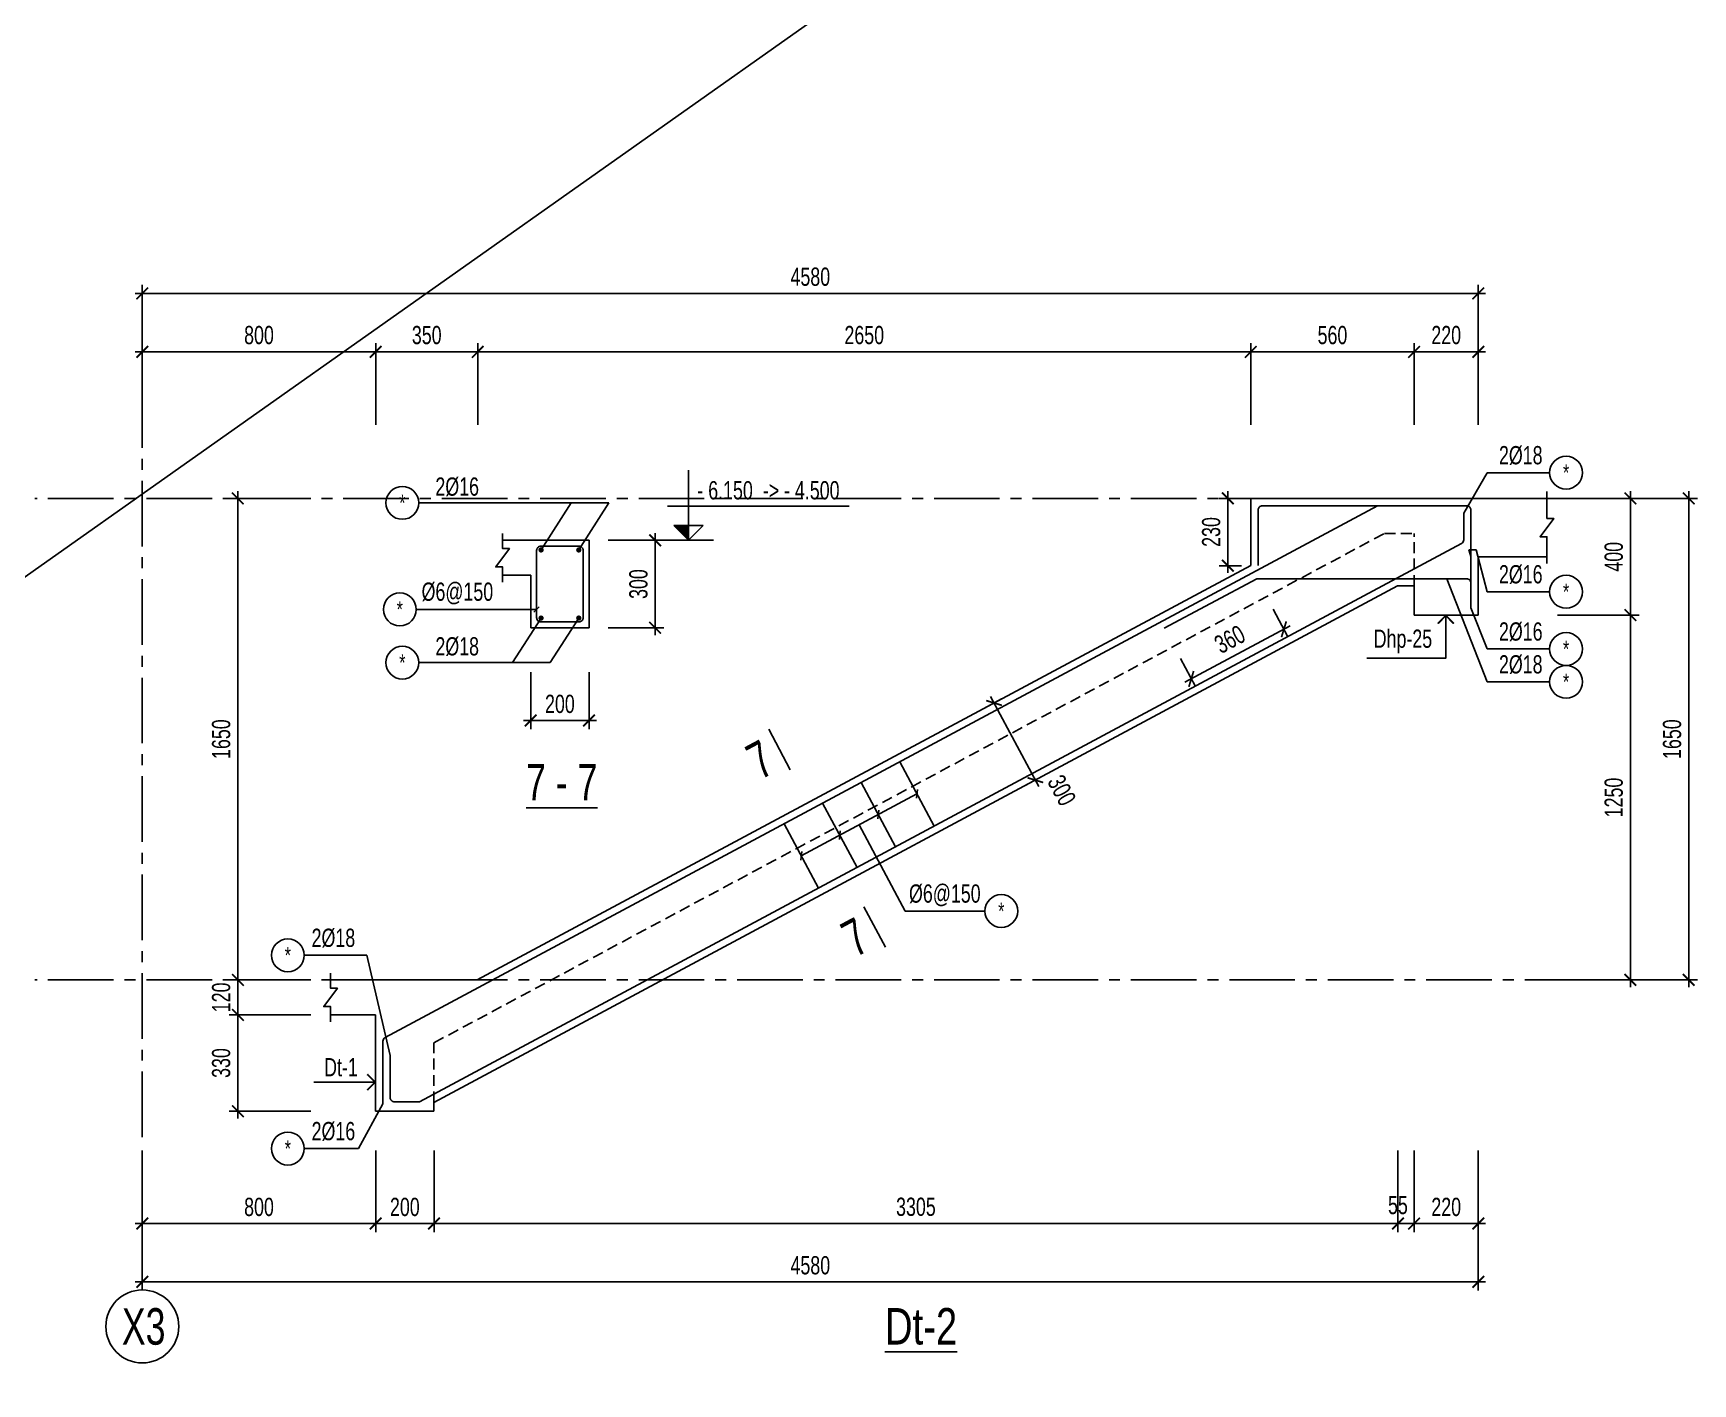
# Model space of a CAD drawing. Header units: millimetres. Extents: x -77370 to 109412, y -14880 to 214694.
# Drawn here: x 15058 to 26437, y 149669 to 158927 of the extents above; entities that cross this region are included whole.
import ezdxf
from ezdxf.enums import TextEntityAlignment as Align

# ---------------------------------------------------------------- set-up
doc = ezdxf.new("R2010")
doc.units = ezdxf.units.MM
doc.header["$LTSCALE"] = 300
doc.header["$MEASUREMENT"] = 0
doc.header["$PDMODE"] = 66
doc.linetypes.add('CENTER2', pattern=[1.125, 0.75, -0.125, 0.125, -0.125])
doc.linetypes.add('HIDDEN', pattern=[0.375, 0.25, -0.125])
doc.layers.get('0').update_dxf_attribs({"linetype": 'CONTINUOUS'})
doc.layers.get('DEFPOINTS').update_dxf_attribs({"linetype": 'CONTINUOUS'})
for name, color, linetype in [('CDC.01.AXIS', 160, 'CENTER2'), ('CDC.02.DIM', 1, 'CONTINUOUS'), ('CDC.03.BORDER', 3, 'CONTINUOUS'), ('CDC.04.HIDDEN', 8, 'HIDDEN'), ('CDC.05.STEEL', 4, 'CONTINUOUS'), ('CDC.06.TEXT', 2, 'CONTINUOUS'), ('CDC.11.NOTE', 8, 'CONTINUOUS'), ('CDC.14.STEELNUM', 2, 'CONTINUOUS')]:
    doc.layers.add(name, color=color, linetype=linetype)
doc.layers.add('KCS_Plotter', color=11, linetype='CONTINUOUS', plot=False)
doc.styles.add('KCS_SMTEXT', font='arial.ttf', dxfattribs={"width": 0.7})
doc.dimstyles.new('KCS_DIM25', dxfattribs={"dimscale": 2, "dimtxt": 62.5, "dimasz": 40, "dimexe": 30, "dimexo": 0, "dimgap": 25, "dimtad": 1, "dimdec": 0, "dimlfac": 0.5, "dimzin": 13, "dimdsep": 46, "dimtxsty": 'KCS_SMTEXT', "dimblk": 'ARCHTICK', "dimcen": 0, "dimdle": 25, "dimclrd": 1, "dimclre": 1, "dimclrt": 2, "dimadec": 0, "dimazin": 0, "dimtfac": 1, "dimtdec": 0, "dimtix": 1, "dimtmove": 2, "dimatfit": 3, "dimfxl": 1, "dimtolj": 1, "dimtzin": 13, "dimarcsym": 0})

# ---------------------------------------------------------------- blocks, each defined once
blk = doc.blocks.new('_ArchTick')
at = {"color": 0, "linetype": 'ByBlock', "const_width": 0.15}
blk.add_lwpolyline([(-0.5, -0.5), (0.5, 0.5)], dxfattribs=at)
blk = doc.blocks.new('*D533')
at = {"layer": 'CDC.02.DIM', "color": 1, "lineweight": -2, "transparency": 16777216}
for p, q in [((17406, 151268), (17406, 150708)), ((17806, 151268), (17806, 150708)), ((17356, 150768), (17856, 150768))]:
    blk.add_line(p, q, dxfattribs=at)
at = {"layer": 'DEFPOINTS', "color": 0, "transparency": 16777216}
for p in [(17406, 151268), (17806, 151268), (17806, 150768)]:
    blk.add_point(p, dxfattribs=at)
at = {"layer": 'CDC.02.DIM', "color": 1, "lineweight": -2, "transparency": 16777216, "xscale": 80, "yscale": 80, "zscale": 80, "rotation": 180}
blk.add_blockref('_ArchTick', (17406, 150768), dxfattribs=at)
at = {"layer": 'CDC.02.DIM', "color": 1, "lineweight": -2, "transparency": 16777216, "xscale": 80, "yscale": 80, "zscale": 80}
blk.add_blockref('_ArchTick', (17806, 150768), dxfattribs=at)
at = {"layer": 'CDC.02.DIM', "color": 2, "transparency": 16777216, "insert": (17606, 150881), "char_height": 125, "attachment_point": 5, "style": 'KCS_SMTEXT'}
blk.add_mtext('\\A1;200', dxfattribs=at)
blk = doc.blocks.new('*D534')
at = {"layer": 'CDC.02.DIM', "color": 1, "lineweight": -2, "transparency": 16777216}
for p, q in [((17806, 151268), (17806, 150708)), ((24415, 151268), (24415, 150708)), ((17756, 150768), (24465, 150768))]:
    blk.add_line(p, q, dxfattribs=at)
at = {"layer": 'DEFPOINTS', "color": 0, "transparency": 16777216}
for p in [(17806, 151268), (24415, 151268), (24415, 150768)]:
    blk.add_point(p, dxfattribs=at)
at = {"layer": 'CDC.02.DIM', "color": 1, "lineweight": -2, "transparency": 16777216, "xscale": 80, "yscale": 80, "zscale": 80, "rotation": 180}
blk.add_blockref('_ArchTick', (17806, 150768), dxfattribs=at)
at = {"layer": 'CDC.02.DIM', "color": 1, "lineweight": -2, "transparency": 16777216, "xscale": 80, "yscale": 80, "zscale": 80}
blk.add_blockref('_ArchTick', (24415, 150768), dxfattribs=at)
at = {"layer": 'CDC.02.DIM', "color": 2, "transparency": 16777216, "insert": (21110, 150882), "char_height": 125, "attachment_point": 5, "style": 'KCS_SMTEXT'}
blk.add_mtext('\\A1;3305', dxfattribs=at)
blk = doc.blocks.new('*D535')
at = {"layer": 'CDC.02.DIM', "color": 1, "lineweight": -2, "transparency": 16777216}
for p, q in [((15806, 151268), (15806, 150308)), ((24966, 151268), (24966, 150308)), ((15756, 150368), (25016, 150368))]:
    blk.add_line(p, q, dxfattribs=at)
at = {"layer": 'DEFPOINTS', "color": 0, "transparency": 16777216}
for p in [(15806, 151268), (24966, 151268), (24966, 150368)]:
    blk.add_point(p, dxfattribs=at)
at = {"layer": 'CDC.02.DIM', "color": 1, "lineweight": -2, "transparency": 16777216, "xscale": 80, "yscale": 80, "zscale": 80, "rotation": 180}
blk.add_blockref('_ArchTick', (15806, 150368), dxfattribs=at)
at = {"layer": 'CDC.02.DIM', "color": 1, "lineweight": -2, "transparency": 16777216, "xscale": 80, "yscale": 80, "zscale": 80}
blk.add_blockref('_ArchTick', (24966, 150368), dxfattribs=at)
at = {"layer": 'CDC.02.DIM', "color": 2, "transparency": 16777216, "insert": (20386, 150481), "char_height": 125, "attachment_point": 5, "style": 'KCS_SMTEXT'}
blk.add_mtext('\\A1;4580', dxfattribs=at)
blk = doc.blocks.new('*D536')
at = {"layer": 'CDC.02.DIM', "color": 1, "lineweight": -2, "transparency": 16777216}
for p, q in [((16461, 152388), (16461, 155788)), ((16961, 155738), (16401, 155738)), ((16961, 152438), (16401, 152438))]:
    blk.add_line(p, q, dxfattribs=at)
at = {"layer": 'DEFPOINTS', "color": 0, "transparency": 16777216}
for p in [(16461, 155738), (16961, 155738), (16961, 152438)]:
    blk.add_point(p, dxfattribs=at)
at = {"layer": 'CDC.02.DIM', "color": 1, "lineweight": -2, "transparency": 16777216, "xscale": 80, "yscale": 80, "zscale": 80}
for p, rotation in [((16461, 155738), 90), ((16461, 152438), 270)]:
    blk.add_blockref('_ArchTick', p, dxfattribs=dict(at, rotation=rotation))
at = {"layer": 'CDC.02.DIM', "color": 2, "transparency": 16777216, "insert": (16347, 154088), "char_height": 125, "attachment_point": 5, "rotation": 90, "style": 'KCS_SMTEXT'}
blk.add_mtext('\\A1;1650', dxfattribs=at)
blk = doc.blocks.new('*D537')
at = {"layer": 'CDC.02.DIM', "color": 1, "lineweight": -2, "transparency": 16777216}
for p, q in [((26009, 154988), (26009, 152388)), ((25509, 154938), (26069, 154938)), ((25509, 152438), (26069, 152438))]:
    blk.add_line(p, q, dxfattribs=at)
at = {"layer": 'DEFPOINTS', "color": 0, "transparency": 16777216}
for p in [(25509, 154938), (25509, 152438), (26009, 152438)]:
    blk.add_point(p, dxfattribs=at)
at = {"layer": 'CDC.02.DIM', "color": 1, "lineweight": -2, "transparency": 16777216, "xscale": 80, "yscale": 80, "zscale": 80}
for p, rotation in [((26009, 154938), 90), ((26009, 152438), 270)]:
    blk.add_blockref('_ArchTick', p, dxfattribs=dict(at, rotation=rotation))
at = {"layer": 'CDC.02.DIM', "color": 2, "transparency": 16777216, "insert": (25895, 153688), "char_height": 125, "attachment_point": 5, "rotation": 90, "style": 'KCS_SMTEXT'}
blk.add_mtext('\\A1;1250', dxfattribs=at)
blk = doc.blocks.new('*D538')
at = {"layer": 'CDC.02.DIM', "color": 1, "lineweight": -2, "transparency": 16777216}
for p, q in [((26409, 155788), (26409, 152388)), ((25509, 155738), (26469, 155738)), ((25509, 152438), (26469, 152438))]:
    blk.add_line(p, q, dxfattribs=at)
at = {"layer": 'DEFPOINTS', "color": 0, "transparency": 16777216}
for p in [(25509, 155738), (25509, 152438), (26409, 152438)]:
    blk.add_point(p, dxfattribs=at)
at = {"layer": 'CDC.02.DIM', "color": 1, "lineweight": -2, "transparency": 16777216, "xscale": 80, "yscale": 80, "zscale": 80}
for p, rotation in [((26409, 155738), 90), ((26409, 152438), 270)]:
    blk.add_blockref('_ArchTick', p, dxfattribs=dict(at, rotation=rotation))
at = {"layer": 'CDC.02.DIM', "color": 2, "transparency": 16777216, "insert": (26295, 154088), "char_height": 125, "attachment_point": 5, "rotation": 90, "style": 'KCS_SMTEXT'}
blk.add_mtext('\\A1;1650', dxfattribs=at)
blk = doc.blocks.new('*D539')
at = {"layer": 'CDC.02.DIM', "color": 1, "lineweight": -2, "transparency": 16777216}
for p, q in [((26009, 155788), (26009, 154888)), ((25509, 155738), (26069, 155738)), ((25509, 154938), (26069, 154938))]:
    blk.add_line(p, q, dxfattribs=at)
at = {"layer": 'DEFPOINTS', "color": 0, "transparency": 16777216}
for p in [(25509, 155738), (25509, 154938), (26009, 154938)]:
    blk.add_point(p, dxfattribs=at)
at = {"layer": 'CDC.02.DIM', "color": 1, "lineweight": -2, "transparency": 16777216, "xscale": 80, "yscale": 80, "zscale": 80}
for p, rotation in [((26009, 155738), 90), ((26009, 154938), 270)]:
    blk.add_blockref('_ArchTick', p, dxfattribs=dict(at, rotation=rotation))
at = {"layer": 'CDC.02.DIM', "color": 2, "transparency": 16777216, "insert": (25895, 155338), "char_height": 125, "attachment_point": 5, "rotation": 90, "style": 'KCS_SMTEXT'}
blk.add_mtext('\\A1;400', dxfattribs=at)
blk = doc.blocks.new('*D540')
at = {"layer": 'CDC.02.DIM', "color": 1, "lineweight": -2, "transparency": 16777216}
for p, q in [((17406, 156243), (17406, 156803)), ((18106, 156243), (18106, 156803)), ((18156, 156743), (17356, 156743))]:
    blk.add_line(p, q, dxfattribs=at)
at = {"layer": 'DEFPOINTS', "color": 0, "transparency": 16777216}
for p in [(17406, 156743), (17406, 156243), (18106, 156243)]:
    blk.add_point(p, dxfattribs=at)
at = {"layer": 'CDC.02.DIM', "color": 1, "lineweight": -2, "transparency": 16777216, "xscale": 80, "yscale": 80, "zscale": 80, "rotation": 180}
blk.add_blockref('_ArchTick', (17406, 156743), dxfattribs=at)
at = {"layer": 'CDC.02.DIM', "color": 1, "lineweight": -2, "transparency": 16777216, "xscale": 80, "yscale": 80, "zscale": 80}
blk.add_blockref('_ArchTick', (18106, 156743), dxfattribs=at)
at = {"layer": 'CDC.02.DIM', "color": 2, "transparency": 16777216, "insert": (17756, 156857), "char_height": 125, "attachment_point": 5, "style": 'KCS_SMTEXT'}
blk.add_mtext('\\A1;350', dxfattribs=at)
blk = doc.blocks.new('*D541')
at = {"layer": 'CDC.02.DIM', "color": 1, "lineweight": -2, "transparency": 16777216}
for p, q in [((25016, 157143), (15756, 157143)), ((15806, 156243), (15806, 157203)), ((24966, 156243), (24966, 157203))]:
    blk.add_line(p, q, dxfattribs=at)
at = {"layer": 'DEFPOINTS', "color": 0, "transparency": 16777216}
for p in [(15806, 157143), (15806, 156243), (24966, 156243)]:
    blk.add_point(p, dxfattribs=at)
at = {"layer": 'CDC.02.DIM', "color": 1, "lineweight": -2, "transparency": 16777216, "xscale": 80, "yscale": 80, "zscale": 80, "rotation": 180}
blk.add_blockref('_ArchTick', (15806, 157143), dxfattribs=at)
at = {"layer": 'CDC.02.DIM', "color": 1, "lineweight": -2, "transparency": 16777216, "xscale": 80, "yscale": 80, "zscale": 80}
blk.add_blockref('_ArchTick', (24966, 157143), dxfattribs=at)
at = {"layer": 'CDC.02.DIM', "color": 2, "transparency": 16777216, "insert": (20386, 157257), "char_height": 125, "attachment_point": 5, "style": 'KCS_SMTEXT'}
blk.add_mtext('\\A1;4580', dxfattribs=at)
blk = doc.blocks.new('*D542')
at = {"layer": 'CDC.02.DIM', "color": 1, "lineweight": -2, "transparency": 16777216}
for p, q in [((23406, 156243), (23406, 156803)), ((24526, 156243), (24526, 156803)), ((24576, 156743), (23356, 156743))]:
    blk.add_line(p, q, dxfattribs=at)
at = {"layer": 'DEFPOINTS', "color": 0, "transparency": 16777216}
for p in [(23406, 156743), (23406, 156243), (24526, 156243)]:
    blk.add_point(p, dxfattribs=at)
at = {"layer": 'CDC.02.DIM', "color": 1, "lineweight": -2, "transparency": 16777216, "xscale": 80, "yscale": 80, "zscale": 80, "rotation": 180}
blk.add_blockref('_ArchTick', (23406, 156743), dxfattribs=at)
at = {"layer": 'CDC.02.DIM', "color": 1, "lineweight": -2, "transparency": 16777216, "xscale": 80, "yscale": 80, "zscale": 80}
blk.add_blockref('_ArchTick', (24526, 156743), dxfattribs=at)
at = {"layer": 'CDC.02.DIM', "color": 2, "transparency": 16777216, "insert": (23966, 156857), "char_height": 125, "attachment_point": 5, "style": 'KCS_SMTEXT'}
blk.add_mtext('\\A1;560', dxfattribs=at)
blk = doc.blocks.new('*D543')
at = {"layer": 'CDC.02.DIM', "color": 1, "lineweight": -2, "transparency": 16777216}
for p, q in [((15806, 156243), (15806, 156803)), ((17406, 156243), (17406, 156803)), ((17456, 156743), (15756, 156743))]:
    blk.add_line(p, q, dxfattribs=at)
at = {"layer": 'DEFPOINTS', "color": 0, "transparency": 16777216}
for p in [(15806, 156743), (15806, 156243), (17406, 156243)]:
    blk.add_point(p, dxfattribs=at)
at = {"layer": 'CDC.02.DIM', "color": 1, "lineweight": -2, "transparency": 16777216, "xscale": 80, "yscale": 80, "zscale": 80, "rotation": 180}
blk.add_blockref('_ArchTick', (15806, 156743), dxfattribs=at)
at = {"layer": 'CDC.02.DIM', "color": 1, "lineweight": -2, "transparency": 16777216, "xscale": 80, "yscale": 80, "zscale": 80}
blk.add_blockref('_ArchTick', (17406, 156743), dxfattribs=at)
at = {"layer": 'CDC.02.DIM', "color": 2, "transparency": 16777216, "insert": (16606, 156857), "char_height": 125, "attachment_point": 5, "style": 'KCS_SMTEXT'}
blk.add_mtext('\\A1;800', dxfattribs=at)
blk = doc.blocks.new('*D560')
at = {"layer": 'CDC.02.DIM', "color": 1, "lineweight": -2, "transparency": 16777216}
for p, q in [((21576, 154299), (21698, 154365)), ((21622, 154380), (21953, 153763)), ((21859, 153770), (21982, 153836))]:
    blk.add_line(p, q, dxfattribs=at)
at = {"layer": 'DEFPOINTS', "color": 0, "transparency": 16777216}
for p in [(21576, 154299), (21859, 153770), (21929, 153807)]:
    blk.add_point(p, dxfattribs=at)
at = {"layer": 'CDC.02.DIM', "color": 1, "lineweight": -2, "transparency": 16777216, "xscale": 80, "yscale": 80, "zscale": 80}
for p, rotation in [((21646, 154336), 118.17859010996), ((21929, 153807), 298.17859010996)]:
    blk.add_blockref('_ArchTick', p, dxfattribs=dict(at, rotation=rotation))
at = {"layer": 'CDC.02.DIM', "color": 2, "transparency": 16777216, "insert": (22110, 153737), "char_height": 125, "attachment_point": 5, "rotation": 298.1786, "style": 'KCS_SMTEXT'}
blk.add_mtext('\\A1;300', dxfattribs=at)
blk = doc.blocks.new('*D561')
at = {"layer": 'CDC.02.DIM', "color": 1, "lineweight": -2, "transparency": 16777216}
for p, q in [((15806, 151268), (15806, 150708)), ((17406, 151268), (17406, 150708)), ((15756, 150768), (17456, 150768))]:
    blk.add_line(p, q, dxfattribs=at)
at = {"layer": 'DEFPOINTS', "color": 0, "transparency": 16777216}
for p in [(15806, 151268), (17406, 151268), (17406, 150768)]:
    blk.add_point(p, dxfattribs=at)
at = {"layer": 'CDC.02.DIM', "color": 1, "lineweight": -2, "transparency": 16777216, "xscale": 80, "yscale": 80, "zscale": 80, "rotation": 180}
blk.add_blockref('_ArchTick', (15806, 150768), dxfattribs=at)
at = {"layer": 'CDC.02.DIM', "color": 1, "lineweight": -2, "transparency": 16777216, "xscale": 80, "yscale": 80, "zscale": 80}
blk.add_blockref('_ArchTick', (17406, 150768), dxfattribs=at)
at = {"layer": 'CDC.02.DIM', "color": 2, "transparency": 16777216, "insert": (16606, 150881), "char_height": 125, "attachment_point": 5, "style": 'KCS_SMTEXT'}
blk.add_mtext('\\A1;800', dxfattribs=at)
blk = doc.blocks.new('*D562')
at = {"layer": 'CDC.02.DIM', "color": 1, "lineweight": -2, "transparency": 16777216}
for p, q in [((24415, 151268), (24415, 150708)), ((24526, 151268), (24526, 150708)), ((24365, 150768), (24576, 150768))]:
    blk.add_line(p, q, dxfattribs=at)
at = {"layer": 'DEFPOINTS', "color": 0, "transparency": 16777216}
for p in [(24415, 151268), (24526, 151268), (24526, 150768)]:
    blk.add_point(p, dxfattribs=at)
at = {"layer": 'CDC.02.DIM', "color": 1, "lineweight": -2, "transparency": 16777216, "xscale": 80, "yscale": 80, "zscale": 80, "rotation": 180}
blk.add_blockref('_ArchTick', (24415, 150768), dxfattribs=at)
at = {"layer": 'CDC.02.DIM', "color": 1, "lineweight": -2, "transparency": 16777216, "xscale": 80, "yscale": 80, "zscale": 80}
blk.add_blockref('_ArchTick', (24526, 150768), dxfattribs=at)
at = {"layer": 'CDC.02.DIM', "color": 2, "transparency": 16777216, "insert": (24415, 150894), "char_height": 125, "attachment_point": 5, "style": 'KCS_SMTEXT'}
blk.add_mtext('\\A1;55', dxfattribs=at)
blk = doc.blocks.new('*D563')
at = {"layer": 'CDC.02.DIM', "color": 1, "lineweight": -2, "transparency": 16777216}
for p, q in [((24526, 151268), (24526, 150708)), ((24966, 151268), (24966, 150708)), ((24476, 150768), (25016, 150768))]:
    blk.add_line(p, q, dxfattribs=at)
at = {"layer": 'DEFPOINTS', "color": 0, "transparency": 16777216}
for p in [(24526, 151268), (24966, 151268), (24966, 150768)]:
    blk.add_point(p, dxfattribs=at)
at = {"layer": 'CDC.02.DIM', "color": 1, "lineweight": -2, "transparency": 16777216, "xscale": 80, "yscale": 80, "zscale": 80, "rotation": 180}
blk.add_blockref('_ArchTick', (24526, 150768), dxfattribs=at)
at = {"layer": 'CDC.02.DIM', "color": 1, "lineweight": -2, "transparency": 16777216, "xscale": 80, "yscale": 80, "zscale": 80}
blk.add_blockref('_ArchTick', (24966, 150768), dxfattribs=at)
at = {"layer": 'CDC.02.DIM', "color": 2, "transparency": 16777216, "insert": (24746, 150881), "char_height": 125, "attachment_point": 5, "style": 'KCS_SMTEXT'}
blk.add_mtext('\\A1;220', dxfattribs=at)
blk = doc.blocks.new('*D564')
at = {"layer": 'CDC.02.DIM', "color": 1, "lineweight": -2, "transparency": 16777216}
for p, q in [((24526, 156243), (24526, 156803)), ((24966, 156243), (24966, 156803)), ((25016, 156743), (24476, 156743))]:
    blk.add_line(p, q, dxfattribs=at)
at = {"layer": 'DEFPOINTS', "color": 0, "transparency": 16777216}
for p in [(24526, 156743), (24526, 156243), (24966, 156243)]:
    blk.add_point(p, dxfattribs=at)
at = {"layer": 'CDC.02.DIM', "color": 1, "lineweight": -2, "transparency": 16777216, "xscale": 80, "yscale": 80, "zscale": 80, "rotation": 180}
blk.add_blockref('_ArchTick', (24526, 156743), dxfattribs=at)
at = {"layer": 'CDC.02.DIM', "color": 1, "lineweight": -2, "transparency": 16777216, "xscale": 80, "yscale": 80, "zscale": 80}
blk.add_blockref('_ArchTick', (24966, 156743), dxfattribs=at)
at = {"layer": 'CDC.02.DIM', "color": 2, "transparency": 16777216, "insert": (24746, 156857), "char_height": 125, "attachment_point": 5, "style": 'KCS_SMTEXT'}
blk.add_mtext('\\A1;220', dxfattribs=at)
blk = doc.blocks.new('*D575')
at = {"layer": 'CDC.02.DIM', "color": 1, "lineweight": -2, "transparency": 16777216}
for p, q in [((18106, 156243), (18106, 156803)), ((23406, 156243), (23406, 156803)), ((23456, 156743), (18056, 156743))]:
    blk.add_line(p, q, dxfattribs=at)
at = {"layer": 'DEFPOINTS', "color": 0, "transparency": 16777216}
for p in [(18106, 156743), (18106, 156243), (23406, 156243)]:
    blk.add_point(p, dxfattribs=at)
at = {"layer": 'CDC.02.DIM', "color": 1, "lineweight": -2, "transparency": 16777216, "xscale": 80, "yscale": 80, "zscale": 80, "rotation": 180}
blk.add_blockref('_ArchTick', (18106, 156743), dxfattribs=at)
at = {"layer": 'CDC.02.DIM', "color": 1, "lineweight": -2, "transparency": 16777216, "xscale": 80, "yscale": 80, "zscale": 80}
blk.add_blockref('_ArchTick', (23406, 156743), dxfattribs=at)
at = {"layer": 'CDC.02.DIM', "color": 2, "transparency": 16777216, "insert": (20756, 156857), "char_height": 125, "attachment_point": 5, "style": 'KCS_SMTEXT'}
blk.add_mtext('\\A1;2650', dxfattribs=at)
blk = doc.blocks.new('*D576')
at = {"layer": 'CDC.02.DIM', "color": 1, "lineweight": -2, "transparency": 16777216}
for p, q in [((16461, 152438), (16461, 152518)), ((16961, 152438), (16401, 152438)), ((16461, 152198), (16461, 152438)), ((16961, 152198), (16401, 152198)), ((16461, 152198), (16461, 152118))]:
    blk.add_line(p, q, dxfattribs=at)
at = {"layer": 'DEFPOINTS', "color": 0, "transparency": 16777216}
for p in [(16461, 152438), (16961, 152438), (16961, 152198)]:
    blk.add_point(p, dxfattribs=at)
at = {"layer": 'CDC.02.DIM', "color": 1, "lineweight": -2, "transparency": 16777216, "xscale": 80, "yscale": 80, "zscale": 80}
for p, rotation in [((16461, 152438), 270), ((16461, 152198), 90)]:
    blk.add_blockref('_ArchTick', p, dxfattribs=dict(at, rotation=rotation))
at = {"layer": 'CDC.02.DIM', "color": 2, "transparency": 16777216, "insert": (16347, 152318), "char_height": 125, "attachment_point": 5, "rotation": 90, "style": 'KCS_SMTEXT'}
blk.add_mtext('\\A1;120', dxfattribs=at)
blk = doc.blocks.new('*D577')
at = {"layer": 'CDC.02.DIM', "color": 1, "lineweight": -2, "transparency": 16777216}
for p, q in [((16961, 152198), (16401, 152198)), ((16461, 151488), (16461, 152248)), ((16961, 151538), (16401, 151538))]:
    blk.add_line(p, q, dxfattribs=at)
at = {"layer": 'DEFPOINTS', "color": 0, "transparency": 16777216}
for p in [(16461, 152198), (16961, 152198), (16961, 151538)]:
    blk.add_point(p, dxfattribs=at)
at = {"layer": 'CDC.02.DIM', "color": 1, "lineweight": -2, "transparency": 16777216, "xscale": 80, "yscale": 80, "zscale": 80}
for p, rotation in [((16461, 152198), 90), ((16461, 151538), 270)]:
    blk.add_blockref('_ArchTick', p, dxfattribs=dict(at, rotation=rotation))
at = {"layer": 'CDC.02.DIM', "color": 2, "transparency": 16777216, "insert": (16347, 151868), "char_height": 125, "attachment_point": 5, "rotation": 90, "style": 'KCS_SMTEXT'}
blk.add_mtext('\\A1;330', dxfattribs=at)
blk = doc.blocks.new('*D578')
at = {"layer": 'CDC.02.DIM', "color": 1, "lineweight": -2, "transparency": 16777216}
for p, q in [((18999, 155451), (19382, 155451)), ((19322, 155501), (19322, 154801)), ((18999, 154851), (19382, 154851))]:
    blk.add_line(p, q, dxfattribs=at)
at = {"layer": 'DEFPOINTS', "color": 0, "transparency": 16777216}
for p in [(18999, 155451), (18999, 154851), (19322, 154851)]:
    blk.add_point(p, dxfattribs=at)
at = {"layer": 'CDC.02.DIM', "color": 1, "lineweight": -2, "transparency": 16777216, "xscale": 80, "yscale": 80, "zscale": 80}
for p, rotation in [((19322, 155451), 90), ((19322, 154851), 270)]:
    blk.add_blockref('_ArchTick', p, dxfattribs=dict(at, rotation=rotation))
at = {"layer": 'CDC.02.DIM', "color": 2, "transparency": 16777216, "insert": (19208, 155151), "char_height": 125, "attachment_point": 5, "rotation": 90, "style": 'KCS_SMTEXT'}
blk.add_mtext('\\A1;300', dxfattribs=at)
blk = doc.blocks.new('*D579')
at = {"layer": 'CDC.02.DIM', "color": 1, "lineweight": -2, "transparency": 16777216}
for p, q in [((18469, 154548), (18469, 154156)), ((18869, 154548), (18869, 154156)), ((18919, 154216), (18419, 154216))]:
    blk.add_line(p, q, dxfattribs=at)
at = {"layer": 'DEFPOINTS', "color": 0, "transparency": 16777216}
for p in [(18469, 154548), (18869, 154548), (18469, 154216)]:
    blk.add_point(p, dxfattribs=at)
at = {"layer": 'CDC.02.DIM', "color": 1, "lineweight": -2, "transparency": 16777216, "xscale": 80, "yscale": 80, "zscale": 80, "rotation": 180}
blk.add_blockref('_ArchTick', (18469, 154216), dxfattribs=at)
at = {"layer": 'CDC.02.DIM', "color": 1, "lineweight": -2, "transparency": 16777216, "xscale": 80, "yscale": 80, "zscale": 80}
blk.add_blockref('_ArchTick', (18869, 154216), dxfattribs=at)
at = {"layer": 'CDC.02.DIM', "color": 2, "transparency": 16777216, "insert": (18669, 154329), "char_height": 125, "attachment_point": 5, "style": 'KCS_SMTEXT'}
blk.add_mtext('\\A1;200', dxfattribs=at)
blk = doc.blocks.new('*D493')
at = {"layer": 'CDC.02.DIM', "color": 1, "lineweight": -2, "transparency": 16777216}
for p, q in [((23559, 154980), (23661, 154789)), ((22954, 154478), (23677, 154865)), ((22924, 154640), (23027, 154449))]:
    blk.add_line(p, q, dxfattribs=at)
at = {"layer": 'DEFPOINTS', "color": 0, "transparency": 16777216}
for p in [(23559, 154980), (23633, 154841), (22924, 154640)]:
    blk.add_point(p, dxfattribs=at)
at = {"layer": 'CDC.02.DIM', "color": 1, "lineweight": -2, "transparency": 16777216, "xscale": 80, "yscale": 80, "zscale": 80}
for p, rotation in [((23633, 154841), 28.17859010994633), ((22998, 154501), 208.1785901099463)]:
    blk.add_blockref('_ArchTick', p, dxfattribs=dict(at, rotation=rotation))
at = {"layer": 'CDC.02.DIM', "color": 2, "transparency": 16777216, "insert": (23262, 154772), "char_height": 125, "attachment_point": 5, "rotation": 28.1786, "style": 'KCS_SMTEXT'}
blk.add_mtext('\\A1;360', dxfattribs=at)
blk = doc.blocks.new('*D494')
at = {"layer": 'CDC.02.DIM', "color": 1, "lineweight": -2, "transparency": 16777216}
for p, q in [((23249, 155788), (23249, 155227)), ((23343, 155738), (23189, 155738)), ((23343, 155277), (23189, 155277))]:
    blk.add_line(p, q, dxfattribs=at)
at = {"layer": 'DEFPOINTS', "color": 0, "transparency": 16777216}
for p in [(23343, 155738), (23249, 155277), (23343, 155277)]:
    blk.add_point(p, dxfattribs=at)
at = {"layer": 'CDC.02.DIM', "color": 1, "lineweight": -2, "transparency": 16777216, "xscale": 80, "yscale": 80, "zscale": 80}
for p, rotation in [((23249, 155738), 90), ((23249, 155277), 270)]:
    blk.add_blockref('_ArchTick', p, dxfattribs=dict(at, rotation=rotation))
at = {"layer": 'CDC.02.DIM', "color": 2, "transparency": 16777216, "insert": (23135, 155508), "char_height": 125, "attachment_point": 5, "rotation": 90, "style": 'KCS_SMTEXT'}
blk.add_mtext('\\A1;230', dxfattribs=at)

msp = doc.modelspace()

# ---------------------------------------------------------------- linework, layer by layer
at = {"layer": 'CDC.01.AXIS', "ltscale": 2}
for p, q in [((15805.8, 151359.4), (15805.8, 156403.1)), ((26409.2, 155738), (15068.1, 155738)), ((26409.2, 152438), (15068.1, 152438))]:
    msp.add_line(p, q, dxfattribs=at)
at = {"layer": 'CDC.02.DIM'}
for p, q in [((19550.1, 155451.3, 0), (19550.1, 155931.9, 0)), ((20651.9, 155684.8, 0), (19407.1, 155684.8, 0)), ((19650.7, 155551.9, 0), (19449.4, 155551.9, 0)), ((19550.1, 155451.3, 0), (19449.4, 155551.9, 0)), ((19550.1, 155451.3, 0), (19650.7, 155551.9, 0)), ((19723.3, 155451.3, 0), (19376.8, 155451.3, 0))]:
    msp.add_line(p, q, dxfattribs=at)
msp.add_circle((15805.8, 150062.6), 250, dxfattribs=at)
msp.add_solid([(19449.4, 155551.9, 0), (19550.1, 155451.3, 0), (19550.1, 155551.9, 0)], dxfattribs=at)
at = {"layer": 'CDC.03.BORDER'}
for p, q in [((23405.8, 155738), (23405.8, 155279.2)), ((23405.8, 155738), (24965.8, 155738)), ((24965.8, 155738), (25436.5, 155738)), ((24965.8, 155338), (24965.8, 154938)), ((24965.8, 155338), (25436.5, 155338)), ((18102.3, 152438), (23405.8, 155279.2)), ((17805.8, 151598.5), (24412.9, 155138)), ((24412.9, 155138), (24525.8, 155138)), ((24525.8, 155138), (24525.8, 154938)), ((24525.8, 154938), (24965.8, 154938)), ((17805.8, 152438), (17096.9, 152438)), ((18102.3, 152438), (17405.8, 152438)), ((17405.8, 152198), (17096.9, 152198)), ((17405.8, 152198), (17405.8, 151538)), ((17805.8, 151598.5), (17805.8, 151538)), ((17405.8, 151538), (17805.8, 151538))]:
    msp.add_line(p, q, dxfattribs=at)
at = {"layer": 'CDC.03.BORDER', "ltscale": 2}
for p, q in [((18276.6, 155451.3, 0), (18869.4, 155451.3, 0)), ((18869.4, 155451.3, 0), (18869.4, 154851.3, 0)), ((18276.6, 155211.3, 0), (18469.4, 155211.3, 0)), ((18469.4, 155211.3, 0), (18469.4, 154851.3, 0)), ((18469.4, 154851.3, 0), (18869.4, 154851.3, 0))]:
    msp.add_line(p, q, dxfattribs=at)
at = {"layer": 'CDC.04.HIDDEN'}
for p, q in [((17805.8, 152006.9), (24322.5, 155498)), ((24322.5, 155498), (24525.8, 155498)), ((24525.8, 155138), (24525.8, 155498)), ((17805.8, 152438), (17245.8, 152438)), ((17805.8, 151598.5), (17805.8, 152006.9))]:
    msp.add_line(p, q, dxfattribs=at)
at = {"layer": 'CDC.05.STEEL'}
for p, q in [((20999.4, 153933.3), (21235.5, 153492.6)), ((20735, 153791.6), (20971.1, 153350.9)), ((20470.5, 153650), (20706.6, 153209.2)), ((20206.1, 153508.3), (20442.2, 153067.6))]:
    msp.add_line(p, q, dxfattribs=at)
for points in [[(17455.8, 151588), (17455.8, 152017, -0.2764855), (17471.7, 152043.4), (24274.9, 155688), (24885.8, 155688, -0.4142136), (24915.8, 155658), (24915.8, 154988)], [(23455.8, 155279.2), (23455.8, 155658, -0.4142136), (23485.8, 155688), (24885.8, 155688, -0.4142136), (24915.8, 155658), (24915.8, 155340.3), (24901.4, 155384.7)], [(17505.8, 151919), (17505.8, 151631.7, 0.4142136), (17535.8, 151601.7), (17705.8, 151601.7), (24850, 155428.9, 0.2764855), (24865.8, 155455.3), (24865.8, 155638)], [(22812.7, 154848), (23447.4, 155188), (24885.8, 155188, -0.4142136), (24915.8, 155158), (24915.8, 154988)]]:
    msp.add_lwpolyline(points, format="xyb", dxfattribs=at)
at = {"layer": 'CDC.05.STEEL', "elevation": 0}
msp.add_lwpolyline([(18539.4, 154891.3), (18799.1, 154891.3, 0.4142136), (18829.1, 154921.3), (18829.1, 155381.3, 0.4142136), (18799.1, 155411.3), (18539.4, 155411.3, 0.4142136), (18509.4, 155381.3), (18509.4, 154921.3, 0.4142136)], format="xyb", close=True, dxfattribs=at)
at = {"layer": 'CDC.05.STEEL', "const_width": 18, "elevation": 0}
for points in [[(18531, 155384.8, -1), (18549, 155384.8, -1)], [(18807.4, 155384.8, 1), (18789.4, 155384.8, 1)], [(18531, 154917.8, 1), (18549, 154917.8, 1)], [(18807.4, 154917.8, -1), (18789.4, 154917.8, -1)]]:
    msp.add_lwpolyline(points, format="xyb", close=True, dxfattribs=at)
at = {"layer": 'CDC.06.TEXT', "color": 4, "linetype": 'ByBlock'}
for p, q in [((20100.7, 154155.3), (20249, 153878.4)), ((20752.5, 152938.5), (20900.9, 152661.6))]:
    msp.add_line(p, q, dxfattribs=at)
at = {"layer": 'CDC.11.NOTE'}
for p, q in [((24865.8, 155638), (25026, 155914.5)), ((25026, 155914.5), (25455.3, 155914.5)), ((19005.7, 155707.2, 0), (17701.3, 155707.2, 0)), ((18540, 155384.8, 0), (18747.3, 155707.2, 0)), ((18798.4, 155384.8, 0), (19005.7, 155707.2, 0)), ((24901.4, 155384.7), (24951.7, 155384.7)), ((24951.7, 155384.7), (25026, 155098.4)), ((25026, 154481), (24749.8, 155188)), ((25026, 155098.4), (25455.3, 155098.4)), ((24915.8, 154988), (25026, 154706)), ((18509.4, 154977.4, 0), (17684.1, 154977.4, 0)), ((18343.7, 154612.3, 0), (18540, 154917.8, 0)), ((18602.1, 154612.3, 0), (18798.4, 154917.8, 0)), ((25026, 154706), (25455.3, 154706)), ((18602.1, 154612.3, 0), (17701.3, 154612.3, 0)), ((25026, 154481), (25455.3, 154481)), ((20324.1, 153287.9), (21117.5, 153712.9)), ((21037.2, 152909.9), (20720.8, 153500.4)), ((21037.2, 152909.9), (21583, 152909.9)), ((17345.7, 152606.6), (16916.4, 152606.6)), ((17505.8, 151919), (17345.7, 152606.6)), ((17455.8, 151588), (17287.3, 151281.5)), ((17287.3, 151281.5), (16916.4, 151281.5))]:
    msp.add_line(p, q, dxfattribs=at)
at = {"layer": 'CDC.11.NOTE', "color": 3}
for p, q in [((18527.9, 154996, 0), (18490.8, 154958.9, 0)), ((21114.4, 153683.8), (21120.6, 153742.1)), ((20849.9, 153542.1), (20856.1, 153600.4)), ((20585.5, 153400.5), (20591.7, 153458.7)), ((20321.1, 153258.8), (20327.2, 153317.1))]:
    msp.add_line(p, q, dxfattribs=at)
at = {"layer": 'CDC.11.NOTE', "color": 1}
for points in [[(25436.5, 155784.9), (25436.5, 155600.5), (25483.3, 155600.5), (25389.6, 155475.5), (25436.5, 155475.5), (25436.5, 155291.1)], [(17096.9, 152151.1), (17096.9, 152255.5), (17050, 152255.5), (17143.8, 152380.5), (17096.9, 152380.5), (17096.9, 152484.9)]]:
    msp.add_lwpolyline(points, dxfattribs=at)
at = {"layer": 'CDC.11.NOTE', "color": 1, "elevation": 0}
msp.add_lwpolyline([(18276.6, 155498.2), (18276.6, 155393.8), (18323.5, 155393.8), (18229.8, 155268.8), (18276.6, 155268.8), (18276.6, 155164.4)], dxfattribs=at)
at = {"layer": 'CDC.11.NOTE'}
for points in [[(24743.2, 154938), (24690.1, 154885), (24693.7, 154881.4), (24743.2, 154933), (24792.7, 154881.4), (24796.2, 154885), (24743.2, 154938), (24743.2, 154642.7), (24201.2, 154642.7)], [(17405.8, 151736.7), (17352.8, 151789.7), (17349.3, 151786.2), (17400.8, 151736.7), (17349.3, 151687.2), (17352.8, 151683.6), (17405.8, 151736.7), (16981.1, 151736.7)]]:
    msp.add_lwpolyline(points, dxfattribs=at)
at = {"layer": 'CDC.14.STEELNUM', "color": 8}
for centre in [(25567.8, 155914.5), (17588.8, 155707.2, 0), (25567.8, 155098.4), (17571.6, 154977.4, 0), (25567.8, 154706), (17588.8, 154612.3, 0), (25567.8, 154481), (21695.5, 152909.9), (16803.9, 152606.6), (16803.9, 151281.5)]:
    msp.add_circle(centre, 112.5, dxfattribs=at)
at = {"layer": 'KCS_Plotter'}
msp.add_line((0, 144605.5), (46255, 177275.5), dxfattribs=at)

# ---------------------------------------------------------------- texts
at = {"layer": 'CDC.02.DIM', "color": 2, "linetype": 'ByBlock', "style": 'KCS_SMTEXT', "width": 0.7}
msp.add_text('- 6.150  -> - 4.500', height=125, dxfattribs=at).set_placement((19611.4, 155731.5, 0))
at = {"layer": 'CDC.02.DIM', "color": 4, "style": 'KCS_SMTEXT', "width": 0.7}
msp.add_text('X3', height=250, dxfattribs=at).set_placement((15815.3, 150062.6), align=Align.MIDDLE)
at = {"layer": 'CDC.06.TEXT', "color": 2, "linetype": 'ByBlock', "style": 'KCS_SMTEXT', "width": 0.7}
for s, p in [('2%%C18', (25107.7, 156034.4)), ('2%%C16', (25107.7, 155218.3)), ('2%%C16', (25107.7, 154825.9)), ('2%%C18', (25107.7, 154600.9)), ('%%C6@150', (21062.7, 153029.8)), ('2%%C18', (16966.7, 152726.6)), ('2%%C16', (16966.7, 151401.5))]:
    msp.add_text(s, height=125, dxfattribs=at).set_placement(p, align=Align.MIDDLE_LEFT)
for s, p in [('2%%C16', (17964.9, 155819.4, 0)), ('%%C6@150', (17966.2, 155089.6, 0)), ('2%%C18', (17964.9, 154724.5, 0))]:
    msp.add_text(s, height=125, rotation=360, dxfattribs=at).set_placement(p, align=Align.MIDDLE)
at = {"layer": 'CDC.06.TEXT', "color": 7, "linetype": 'ByBlock', "style": 'KCS_SMTEXT', "width": 0.7}
for s, p in [('Dhp-25', (24449.2, 154761.2)), ('Dt-1', (17168.1, 151838.9))]:
    msp.add_text(s, height=125, dxfattribs=at).set_placement(p, align=Align.MIDDLE)
at = {"layer": 'CDC.06.TEXT', "color": 4, "linetype": 'ByBlock', "style": 'KCS_SMTEXT', "width": 0.7}
for p in [(20042.3, 153948.3, -31924.4), (20694.2, 152731.4, -31924.4)]:
    msp.add_text('7', height=250, rotation=28.17859, dxfattribs=at).set_placement(p, align=Align.MIDDLE)
at = {"layer": 'CDC.06.TEXT', "color": 4, "style": 'KCS_SMTEXT'}
for s, width, p in [('%%U7 - 7', 0.7, (18681.9, 153793, 0)), ('%%UDt-2', 0.75, (21145.5, 150064.1))]:
    msp.add_text(s, height=250, dxfattribs=dict(at, width=width)).set_placement(p, align=Align.MIDDLE)
at = {"layer": 'CDC.14.STEELNUM', "style": 'KCS_SMTEXT', "width": 0.7}
for p in [(25567.8, 155914.5), (17588.8, 155707.2, 0), (25567.8, 155098.4), (17571.6, 154977.4, 0), (25567.8, 154706), (17588.8, 154612.3, 0), (25567.8, 154481), (21695.5, 152909.9), (16803.9, 152606.6), (16803.9, 151281.5)]:
    msp.add_text('*', height=112.5, dxfattribs=at).set_placement(p, align=Align.MIDDLE)

# ---------------------------------------------------------------- dimensions: what is measured, and where the dimension line sits
at = {"layer": 'CDC.02.DIM'}
for base, p1, p2, picture, middle in [((15805.8, 157143.1), (24965.8, 156243.1), (15805.8, 156243.1), '*D541', (20385.8, 157256.9)), ((15805.8, 156743.1), (17405.8, 156243.1), (15805.8, 156243.1), '*D543', (16605.8, 156856.9)), ((17405.8, 156743.1), (18106.3, 156243.1), (17405.8, 156243.1), '*D540', (17756.1, 156856.9)), ((18106.3, 156743.1), (23405.8, 156243.1), (18106.3, 156243.1), '*D575', (20756.1, 156856.9)), ((23405.8, 156743.1), (24525.8, 156243.1), (23405.8, 156243.1), '*D542', (23965.8, 156856.9)), ((24525.8, 156743.1), (24965.8, 156243.1), (24525.8, 156243.1), '*D564', (24745.8, 156856.9)), ((18469.4, 154215.6, 0), (18869.4, 154547.8, 0), (18469.4, 154547.8, 0), '*D579', (18669.4, 154329.4, 0))]:
    dim = msp.add_linear_dim(base=base, p1=p1, p2=p2, dimstyle='KCS_DIM25', dxfattribs=at)
    dim.commit()
    dim.dimension.update_dxf_attribs({"geometry": picture, "text_midpoint": middle})
for base, p1, p2, angle, picture, middle in [((16461, 155738), (16961, 152438), (16961, 155738), 270, '*D536', (16347.2, 154088)), ((23249.2, 155277.2), (23342.7, 155738), (23342.7, 155277.2), 90, '*D494', (23135.4, 155507.6)), ((26409.2, 152438), (25509.2, 155738), (25509.2, 152438), 90, '*D538', (26295.4, 154088)), ((26009.2, 154938), (25509.2, 155738), (25509.2, 154938), 90, '*D539', (25895.4, 155338)), ((19321.8, 154851.3, 0), (18999.2, 155451.3, 0), (18999.2, 154851.3, 0), 90, '*D578', (19208, 155151.3, 0)), ((26009.2, 152438), (25509.2, 154938), (25509.2, 152438), 90, '*D537', (25895.4, 153688)), ((23633.1, 154841.4), (22924.2, 154639.9), (23558.9, 154979.9), 28.17859, '*D493', (23262, 154771.8)), ((16461, 152438), (16961, 152198), (16961, 152438), 270, '*D576', (16347.2, 152318)), ((16461, 152198), (16961, 151538), (16961, 152198), 270, '*D577', (16347.1, 151868)), ((24965.8, 150367.6), (15805.8, 151267.6), (24965.8, 151267.6), 180, '*D535', (20385.8, 150481.5)), ((17405.8, 150767.6), (15805.8, 151267.6), (17405.8, 151267.6), 180, '*D561', (16605.8, 150881.5)), ((17805.8, 150767.6), (17405.8, 151267.6), (17805.8, 151267.6), 180, '*D533', (17605.8, 150881.5)), ((24414.9, 150767.6), (17805.8, 151267.6), (24414.9, 151267.6), 180, '*D534', (21110.4, 150881.5)), ((24965.8, 150767.6), (24525.8, 151267.6), (24965.8, 151267.6), 180, '*D563', (24745.8, 150881.5))]:
    dim = msp.add_linear_dim(base=base, p1=p1, p2=p2, angle=angle, dimstyle='KCS_DIM25', dxfattribs=at)
    dim.commit()
    dim.dimension.update_dxf_attribs({"geometry": picture, "text_midpoint": middle})
for base, p1, p2, angle, picture, middle in [((21928.9, 153807.3), (21575.7, 154298.8), (21859.1, 153769.9), 298.17859, '*D560', (22110, 153736.7)), ((24525.8, 150767.6), (24414.9, 151267.6), (24525.8, 151267.6), 180, '*D562', (24414.9, 150893.7))]:
    dim = msp.add_linear_dim(base=base, p1=p1, p2=p2, angle=angle, dimstyle='KCS_DIM25', dxfattribs=at)
    dim.commit()
    dim.dimension.update_dxf_attribs({"geometry": picture, "text_midpoint": middle, "dimtype": 160})

doc.saveas('drawing.dxf')
